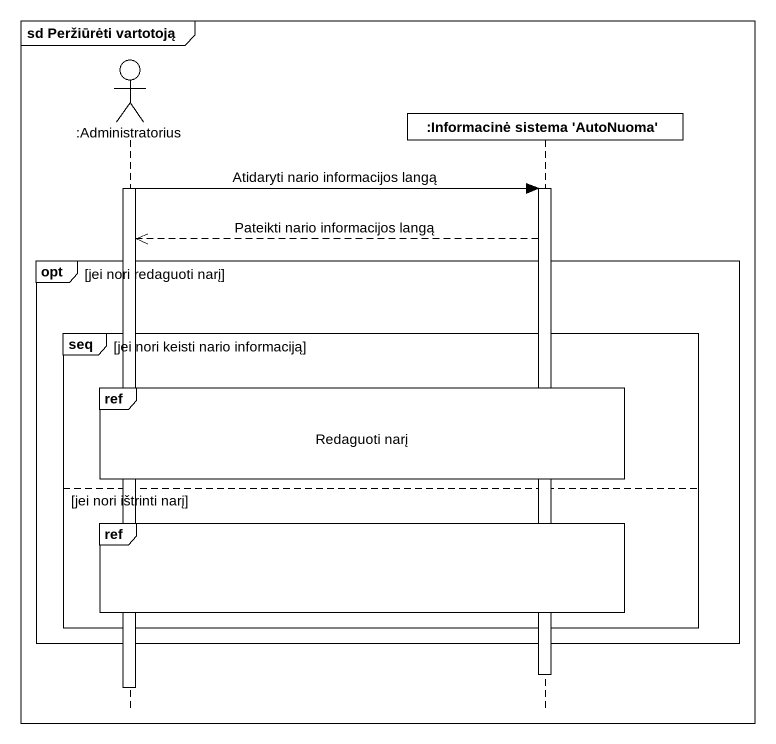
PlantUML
@startuml
mainframe sd Peržiūrėti vartotoją
hide footbox
actor ":Administratorius" as Administratorius
participant ":Informacinė sistema 'AutoNuoma'" as Informacinė_sistema

activate Administratorius
Administratorius -> Informacinė_sistema : Atidaryti nario informacijos langą
activate Informacinė_sistema
Informacinė_sistema -->> Administratorius : Pateikti nario informacijos langą
opt jei nori redaguoti narį
  group seq [jei nori keisti nario informaciją]
    ref over Administratorius, Informacinė_sistema : Redaguoti narį
  else jei nori ištrinti narį
    ref over Administratorius, Informacinė_sistema :  
  end
end
deactivate Informacinė_sistema
deactivate Administratorius
@enduml
